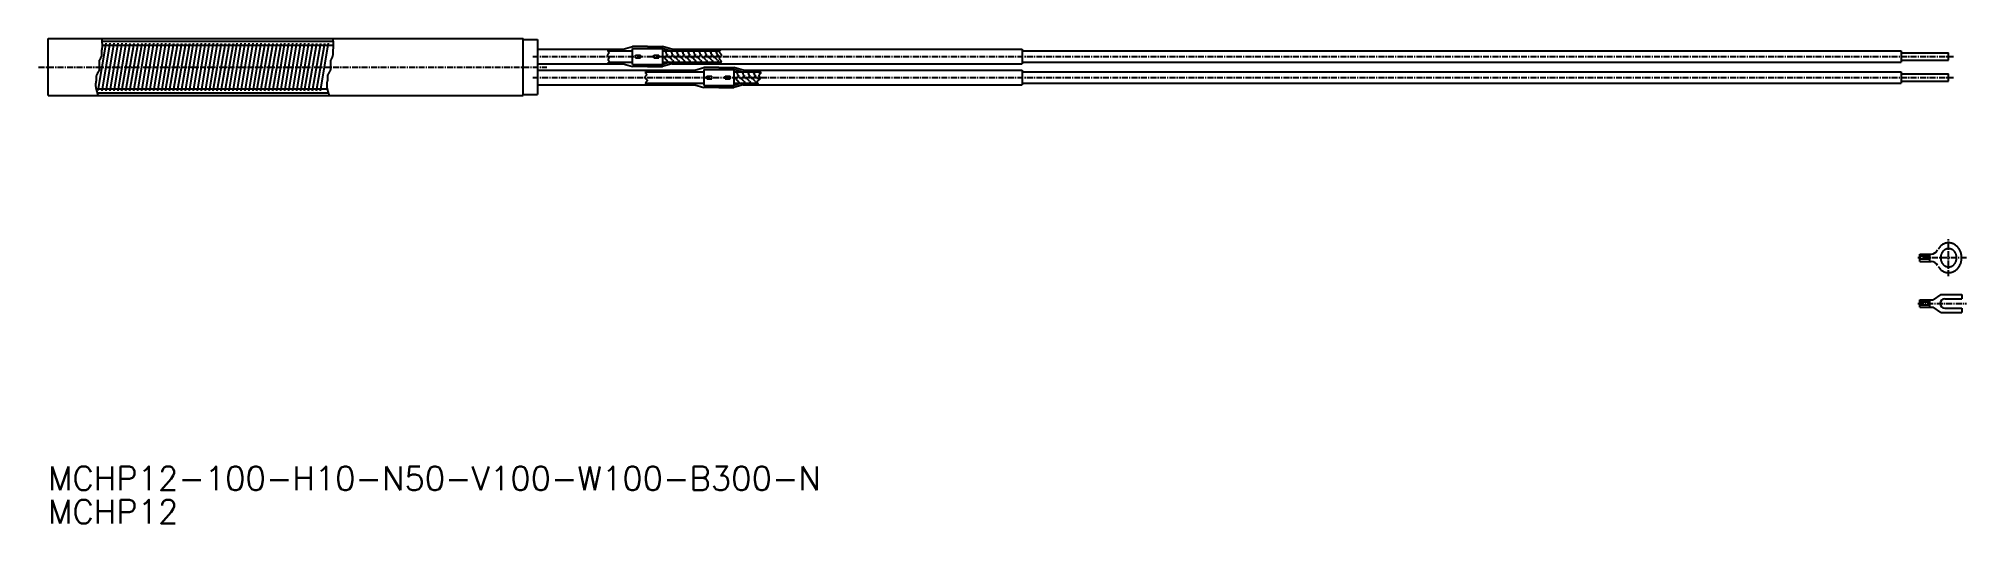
# Model space of a CAD drawing. Extents: x 8 to 414, y 77 to 179.
import ezdxf
from ezdxf.enums import TextEntityAlignment as Align

# ---------------------------------------------------------------- set-up
doc = ezdxf.new("R2010")
doc.units = 0
doc.linetypes.add('CENTER', pattern=[2, 1.25, -0.25, 0.25, -0.25])
doc.layers.get('0').update_dxf_attribs({"linetype": 'CONTINUOUS'})
doc.layers.add('CENTER', color=1, linetype='CENTER')
doc.styles.get("Standard").update_dxf_attribs({"font": 'txt.shx', "bigfont": 'extfont.shx'})

msp = doc.modelspace()

# ---------------------------------------------------------------- linework, layer by layer
at = {"color": 7, "linetype": 'CONTINUOUS'}
for p, q in [((10, 167.48), (10, 179.48)), ((10, 179.48), (110, 179.48)), ((110, 167.48), (110, 179.48)), ((110, 179.26), (113, 179.26)), ((113, 179.26), (113, 167.71)), ((113, 178.26), (113, 168.71)), ((113, 178.26), (113, 168.71)), ((113, 177.26), (113, 169.71)), ((113, 177.24), (131.07, 177.24)), ((131.07, 177.24), (133, 177.79)), ((136.16, 177.79), (133, 177.79)), ((136.16, 177.79), (139.32, 177.79)), ((141.25, 177.24), (139.32, 177.79)), ((141.25, 177.24), (144.35, 177.24)), ((141.25, 177.24), (215, 177.24)), ((215, 177.24), (215, 174.16)), ((215, 176.91), (400, 176.91)), ((215, 174.5), (400, 174.5)), ((400, 176.91), (400, 174.5)), ((400, 176.47), (410, 176.47)), ((400, 174.94), (410, 174.94)), ((410, 174.94), (410, 176.47)), ((113, 174.16), (131.07, 174.16)), ((113, 172.81), (146.1, 172.81)), ((131.07, 174.16), (133, 173.61)), ((136.16, 173.61), (133, 173.61)), ((136.16, 173.61), (139.32, 173.61)), ((141.25, 174.16), (139.32, 173.61)), ((141.25, 174.16), (145.83, 174.16)), ((141.25, 174.16), (215, 174.16)), ((146.1, 172.81), (148.03, 173.36)), ((151.18, 173.36), (148.03, 173.36)), ((151.18, 173.36), (154.34, 173.36)), ((156.27, 172.81), (154.34, 173.36)), ((156.27, 172.81), (157.29, 172.81)), ((156.27, 172.81), (215, 172.81)), ((215, 172.81), (215, 169.73)), ((215, 172.47), (400, 172.47)), ((400, 172.47), (400, 170.06)), ((400, 172.03), (410, 172.03)), ((400, 170.5), (410, 170.5)), ((410, 170.5), (410, 172.03)), ((10, 167.48), (110, 167.48)), ((110, 167.71), (113, 167.71)), ((113, 169.73), (146.1, 169.73)), ((146.1, 169.73), (148.03, 169.18)), ((151.18, 169.18), (148.03, 169.18)), ((151.18, 169.18), (154.34, 169.18)), ((156.27, 169.73), (154.34, 169.18)), ((156.27, 169.73), (156.87, 169.73)), ((156.27, 169.73), (215, 169.73)), ((215, 170.06), (400, 170.06)), ((403.91, 134.08), (406.3, 134.08)), ((403.91, 132.55), (403.91, 134.08)), ((405.97, 134.08), (405.97, 132.55)), ((405.97, 133.64), (403.91, 133.64)), ((405.97, 132.99), (403.91, 132.99)), ((403.91, 132.55), (406.3, 132.55)), ((403.91, 122.92), (403.91, 124.45)), ((403.91, 124.45), (406.75, 124.45)), ((405.97, 124), (403.91, 124)), ((405.97, 123.36), (403.91, 123.36)), ((403.91, 122.92), (406.75, 122.92)), ((405.97, 124.45), (405.97, 122.92)), ((408.32, 125.6), (406.75, 124.45)), ((408.32, 121.76), (406.75, 122.92)), ((408.32, 125.6), (412.74, 125.6)), ((408.32, 121.76), (412.74, 121.76)), ((409.19, 124.66), (412.74, 124.66)), ((409.19, 122.71), (412.74, 122.71)), ((412.74, 125.6), (412.74, 124.66)), ((412.74, 122.71), (412.74, 121.76))]:
    msp.add_line(p, q, dxfattribs=at)
at = {"color": 3, "linetype": 'CONTINUOUS'}
for p, q in [((21.32, 178.92), (69.97, 178.92)), ((20.55, 168.52), (22.26, 178.49)), ((21.37, 178.1), (69.96, 178.1)), ((21.38, 168.49), (23.09, 178.49)), ((22.22, 168.49), (23.93, 178.49)), ((23.05, 168.49), (24.76, 178.49)), ((23.89, 168.49), (25.6, 178.49)), ((24.73, 168.49), (26.43, 178.49)), ((25.56, 168.49), (27.27, 178.49)), ((26.4, 168.49), (28.11, 178.49)), ((27.23, 168.49), (28.94, 178.49)), ((28.07, 168.49), (29.78, 178.49)), ((28.9, 168.49), (30.61, 178.49)), ((29.74, 168.49), (31.45, 178.49)), ((30.57, 168.49), (32.28, 178.49)), ((31.41, 168.49), (33.12, 178.49)), ((32.25, 168.49), (33.96, 178.49)), ((33.08, 168.49), (34.79, 178.49)), ((33.92, 168.49), (35.63, 178.49)), ((34.75, 168.49), (36.46, 178.49)), ((35.59, 168.49), (37.3, 178.49)), ((36.42, 168.49), (38.13, 178.49)), ((37.26, 168.49), (38.97, 178.49)), ((38.1, 168.49), (39.81, 178.49)), ((38.93, 168.49), (40.64, 178.49)), ((39.77, 168.49), (41.48, 178.49)), ((40.6, 168.49), (42.31, 178.49)), ((41.44, 168.49), (43.15, 178.49)), ((42.27, 168.49), (43.98, 178.49)), ((43.11, 168.49), (44.82, 178.49)), ((43.95, 168.49), (45.65, 178.49)), ((44.78, 168.49), (46.49, 178.49)), ((45.62, 168.49), (47.33, 178.49)), ((46.45, 168.49), (48.16, 178.49)), ((47.29, 168.49), (49, 178.49)), ((48.12, 168.49), (49.83, 178.49)), ((48.96, 168.49), (50.67, 178.49)), ((49.8, 168.49), (51.5, 178.49)), ((50.63, 168.49), (52.34, 178.49)), ((51.47, 168.49), (53.18, 178.49)), ((52.3, 168.49), (54.01, 178.49)), ((53.14, 168.49), (54.85, 178.49)), ((53.97, 168.49), (55.68, 178.49)), ((54.81, 168.49), (56.52, 178.49)), ((55.65, 168.49), (57.35, 178.49)), ((56.48, 168.49), (58.19, 178.49)), ((57.32, 168.49), (59.03, 178.49)), ((58.15, 168.49), (59.86, 178.49)), ((58.99, 168.49), (60.7, 178.49)), ((59.82, 168.49), (61.53, 178.49)), ((60.66, 168.49), (62.37, 178.49)), ((61.49, 168.49), (63.2, 178.49)), ((62.33, 168.49), (64.04, 178.49)), ((63.17, 168.49), (64.88, 178.49)), ((64, 168.49), (65.71, 178.49)), ((64.84, 168.49), (66.55, 178.49)), ((65.67, 168.49), (67.38, 178.49)), ((66.51, 168.49), (68.22, 178.49)), ((67.34, 168.49), (69.05, 178.49)), ((127.82, 176.91), (133.03, 176.91)), ((128.02, 177.19), (128.08, 177.24)), ((128.04, 174.5), (133.03, 174.5)), ((133.03, 175.7), (133.03, 177.36)), ((133.03, 177.36), (139.29, 177.36)), ((133.03, 174.04), (133.03, 175.7)), ((133.63, 175.7), (133.63, 176)), ((133.63, 176), (134.66, 176)), ((133.63, 175.4), (133.63, 175.7)), ((133.63, 175.4), (134.66, 175.4)), ((134.66, 175.7), (134.66, 176)), ((134.66, 175.4), (134.66, 175.7)), ((137.5, 175.7), (137.5, 176)), ((137.5, 176), (138.53, 176)), ((137.5, 175.4), (137.5, 175.7)), ((137.5, 175.4), (138.53, 175.4)), ((138.53, 175.7), (138.53, 176)), ((138.53, 175.4), (138.53, 175.7)), ((139.29, 177.36), (139.29, 174.04)), ((140.89, 176.91), (139.29, 177.36)), ((139.29, 176.91), (151.35, 176.91)), ((139.29, 174.5), (151.6, 174.5)), ((140.89, 174.5), (139.29, 174.04)), ((139.3, 175.9), (139.39, 175.56)), ((139.39, 175.56), (139.67, 175.48)), ((139.67, 175.48), (140.39, 176.01)), ((140.51, 174.5), (139.67, 175.48)), ((140.06, 176.71), (139.71, 176.91)), ((140.17, 176.22), (140.06, 176.71)), ((140.48, 175.9), (140.17, 176.22)), ((140.48, 175.9), (140.57, 175.56)), ((140.57, 175.56), (140.85, 175.48)), ((140.85, 175.48), (141.57, 176.01)), ((141.41, 174.94), (140.87, 175.5)), ((141.25, 176.71), (140.9, 176.91)), ((141.35, 176.22), (141.25, 176.71)), ((141.66, 175.9), (141.35, 176.22)), ((141.41, 174.94), (141.61, 174.56)), ((141.55, 174.5), (141.61, 174.56)), ((141.69, 174.5), (141.57, 174.64)), ((141.66, 175.9), (141.75, 175.56)), ((141.75, 175.56), (142.03, 175.48)), ((142.03, 175.48), (142.75, 176.01)), ((142.6, 174.94), (142.05, 175.5)), ((142.43, 176.71), (142.08, 176.91)), ((142.54, 176.22), (142.43, 176.71)), ((142.85, 175.9), (142.54, 176.22)), ((142.6, 174.94), (142.79, 174.56)), ((142.73, 174.5), (142.79, 174.56)), ((142.88, 174.5), (142.75, 174.64)), ((142.84, 175.9), (142.93, 175.56)), ((142.93, 175.56), (143.21, 175.48)), ((143.21, 175.48), (143.94, 176.01)), ((143.78, 174.94), (143.24, 175.5)), ((143.61, 176.71), (143.26, 176.91)), ((143.72, 176.22), (143.61, 176.71)), ((144.03, 175.9), (143.72, 176.22)), ((143.78, 174.94), (143.98, 174.56)), ((143.91, 174.5), (143.98, 174.56)), ((144.06, 174.5), (143.94, 174.64)), ((144.02, 175.9), (144.12, 175.56)), ((144.12, 175.56), (144.39, 175.48)), ((144.39, 175.48), (145.12, 176.01)), ((144.96, 174.94), (144.42, 175.5)), ((144.79, 176.71), (144.44, 176.91)), ((144.9, 176.22), (144.79, 176.71)), ((145.21, 175.9), (144.9, 176.22)), ((144.96, 174.94), (145.16, 174.56)), ((145.09, 174.5), (145.16, 174.56)), ((145.24, 174.5), (145.12, 174.64)), ((145.21, 175.9), (145.3, 175.56)), ((145.3, 175.56), (145.57, 175.48)), ((145.57, 175.48), (146.3, 176.01)), ((146.14, 174.94), (145.6, 175.5)), ((145.97, 176.71), (145.62, 176.91)), ((146.08, 176.22), (145.97, 176.71)), ((146.39, 175.9), (146.08, 176.22)), ((146.14, 174.94), (146.34, 174.56)), ((146.28, 174.5), (146.34, 174.56)), ((146.42, 174.5), (146.3, 174.64)), ((146.39, 175.9), (146.48, 175.56)), ((146.48, 175.56), (146.76, 175.48)), ((146.76, 175.48), (147.48, 176.01)), ((147.32, 174.94), (146.78, 175.5)), ((147.16, 176.71), (146.8, 176.91)), ((147.26, 176.22), (147.16, 176.71)), ((147.57, 175.9), (147.26, 176.22)), ((147.32, 174.94), (147.52, 174.56)), ((147.46, 174.5), (147.52, 174.56)), ((147.6, 174.5), (147.48, 174.64)), ((147.57, 175.9), (147.66, 175.56)), ((147.66, 175.56), (147.94, 175.48)), ((147.94, 175.48), (148.66, 176.01)), ((148.5, 174.94), (147.96, 175.5)), ((148.34, 176.71), (147.99, 176.91)), ((148.44, 176.22), (148.34, 176.71)), ((148.75, 175.9), (148.44, 176.22)), ((148.5, 174.94), (148.7, 174.56)), ((148.64, 174.5), (148.7, 174.56)), ((148.78, 174.5), (148.66, 174.64)), ((148.75, 175.9), (148.84, 175.56)), ((148.84, 175.56), (149.12, 175.48)), ((149.12, 175.48), (149.84, 176.01)), ((149.69, 174.94), (149.14, 175.5)), ((149.52, 176.71), (149.17, 176.91)), ((149.63, 176.22), (149.52, 176.71)), ((149.94, 175.9), (149.63, 176.22)), ((149.69, 174.94), (149.89, 174.56)), ((149.82, 174.5), (149.89, 174.56)), ((149.97, 174.5), (149.85, 174.64)), ((149.93, 175.9), (150.02, 175.56)), ((150.02, 175.56), (150.3, 175.48)), ((150.3, 175.48), (151.03, 176.01)), ((150.87, 174.94), (150.33, 175.5)), ((150.7, 176.71), (150.35, 176.91)), ((150.81, 176.22), (150.7, 176.71)), ((151.42, 175.59), (150.81, 176.22)), ((150.87, 174.94), (151.07, 174.56)), ((151, 174.5), (151.07, 174.56)), ((151.15, 174.5), (151.03, 174.64)), ((151.61, 177.14), (151.76, 177.24)), ((127.66, 174.16), (127.7, 174.19)), ((133.03, 174.04), (139.29, 174.04)), ((135.76, 172.47), (148.05, 172.47)), ((136.1, 172.74), (136.21, 172.81)), ((148.05, 171.27), (148.05, 172.93)), ((148.05, 172.93), (154.32, 172.93)), ((148.05, 169.61), (148.05, 171.27)), ((148.65, 171.27), (148.65, 171.57)), ((148.65, 171.57), (149.68, 171.57)), ((148.65, 170.97), (148.65, 171.27)), ((148.65, 170.97), (149.68, 170.97)), ((149.68, 171.27), (149.68, 171.57)), ((149.68, 170.97), (149.68, 171.27)), ((151.31, 174.16), (151.34, 174.19)), ((152.52, 171.27), (152.52, 171.57)), ((152.52, 171.57), (153.56, 171.57)), ((152.52, 170.97), (152.52, 171.27)), ((152.52, 170.97), (153.56, 170.97)), ((153.56, 171.27), (153.56, 171.57)), ((153.56, 170.97), (153.56, 171.27)), ((155.92, 172.47), (154.32, 172.93)), ((154.32, 172.93), (154.32, 169.61)), ((154.32, 172.47), (159.73, 172.47)), ((154.32, 171.46), (154.41, 171.12)), ((154.41, 171.12), (154.69, 171.05)), ((154.69, 171.05), (155.42, 171.58)), ((155.54, 170.06), (154.69, 171.05)), ((155.09, 172.27), (154.74, 172.47)), ((155.2, 171.78), (155.09, 172.27)), ((155.51, 171.47), (155.2, 171.78)), ((155.5, 171.46), (155.6, 171.12)), ((155.6, 171.12), (155.87, 171.05)), ((155.87, 171.05), (156.6, 171.58)), ((156.44, 170.51), (155.9, 171.07)), ((156.27, 172.27), (155.92, 172.47)), ((156.38, 171.78), (156.27, 172.27)), ((156.69, 171.47), (156.38, 171.78)), ((156.44, 170.51), (156.64, 170.13)), ((156.69, 171.46), (156.78, 171.12)), ((156.78, 171.12), (157.05, 171.05)), ((157.05, 171.05), (157.78, 171.58)), ((157.62, 170.51), (157.08, 171.07)), ((157.45, 172.27), (157.1, 172.47)), ((157.56, 171.78), (157.45, 172.27)), ((157.87, 171.47), (157.56, 171.78)), ((157.62, 170.51), (157.82, 170.13)), ((157.87, 171.46), (157.96, 171.12)), ((157.96, 171.12), (158.24, 171.05)), ((158.24, 171.05), (158.96, 171.58)), ((158.8, 170.51), (158.26, 171.07)), ((158.64, 172.27), (158.28, 172.47)), ((158.74, 171.78), (158.64, 172.27)), ((159.05, 171.47), (158.74, 171.78)), ((158.8, 170.51), (159, 170.13)), ((159.05, 171.46), (159.14, 171.12)), ((159.14, 171.12), (159.42, 171.05)), ((159.42, 171.05), (159.76, 171.3)), ((159.66, 170.84), (159.44, 171.07)), ((159.82, 172.27), (159.47, 172.47)), ((159.71, 172.72), (159.63, 172.81)), ((159.73, 172.47), (159.89, 172.47)), ((159.87, 172.04), (159.82, 172.27)), ((20.1, 168.87), (68.75, 168.87)), ((20.35, 168.05), (68.98, 168.05)), ((135.76, 170.06), (148.05, 170.06)), ((135.89, 169.73), (135.86, 169.79)), ((148.05, 169.61), (154.32, 169.61)), ((155.92, 170.06), (154.32, 169.61)), ((154.32, 170.06), (159.32, 170.06)), ((156.57, 170.06), (156.64, 170.13)), ((156.72, 170.06), (156.6, 170.2)), ((157.76, 170.06), (157.82, 170.13)), ((157.9, 170.06), (157.78, 170.2)), ((158.94, 170.06), (159, 170.13)), ((159.08, 170.06), (158.96, 170.2)), ((159.47, 169.86), (159.61, 169.71))]:
    msp.add_line(p, q, dxfattribs=at)
at = {"color": 3, "linetype": 'CONTINUOUS', "flags": 128}
for points in [[(128.02, 177.19), (127.99, 177.16), (127.96, 177.14), (127.93, 177.12), (127.91, 177.09), (127.88, 177.07), (127.86, 177.04), (127.85, 177.01), (127.83, 176.99), (127.82, 176.96), (127.82, 176.93), (127.82, 176.89), (127.83, 176.84), (127.85, 176.79), (127.87, 176.74), (127.9, 176.69), (127.93, 176.63), (127.96, 176.58), (127.98, 176.53), (127.99, 176.48), (127.99, 176.43), (127.97, 176.38), (127.95, 176.32), (127.91, 176.28), (127.87, 176.23), (127.83, 176.18), (127.79, 176.13), (127.75, 176.08), (127.72, 176.04), (127.7, 175.99), (127.7, 175.95), (127.71, 175.9), (127.74, 175.85), (127.78, 175.8), (127.83, 175.76), (127.88, 175.71), (127.93, 175.66), (127.98, 175.61), (128.02, 175.56), (128.05, 175.51), (128.06, 175.45), (128.05, 175.41), (128.03, 175.37), (128.01, 175.33), (127.98, 175.29), (127.95, 175.24), (127.92, 175.2), (127.9, 175.16), (127.87, 175.11), (127.86, 175.07), (127.86, 175.03), (127.86, 174.99), (127.88, 174.95), (127.9, 174.92), (127.92, 174.88), (127.95, 174.84), (127.98, 174.81), (128.01, 174.77), (128.03, 174.74), (128.05, 174.7), (128.07, 174.67), (128.08, 174.62), (128.07, 174.57), (128.05, 174.52), (128.02, 174.47), (127.98, 174.42), (127.94, 174.38), (127.88, 174.33), (127.82, 174.28), (127.76, 174.24), (127.7, 174.19)], [(151.61, 177.14), (151.56, 177.09), (151.51, 177.05), (151.46, 177.01), (151.41, 176.97), (151.37, 176.92), (151.33, 176.88), (151.3, 176.84), (151.28, 176.79), (151.26, 176.75), (151.26, 176.7), (151.28, 176.63), (151.31, 176.56), (151.36, 176.49), (151.42, 176.42), (151.49, 176.35), (151.55, 176.28), (151.61, 176.21), (151.65, 176.14), (151.69, 176.06), (151.7, 175.99), (151.68, 175.92), (151.65, 175.86), (151.6, 175.79), (151.54, 175.72), (151.48, 175.65), (151.41, 175.58), (151.35, 175.52), (151.31, 175.45), (151.27, 175.38), (151.26, 175.31), (151.27, 175.25), (151.29, 175.18), (151.33, 175.12), (151.38, 175.05), (151.44, 174.98), (151.49, 174.92), (151.55, 174.85), (151.59, 174.79), (151.62, 174.72), (151.64, 174.66), (151.64, 174.61), (151.63, 174.56), (151.61, 174.52), (151.59, 174.47), (151.56, 174.42), (151.52, 174.38), (151.48, 174.33), (151.44, 174.28), (151.39, 174.24), (151.34, 174.19)], [(136.1, 172.74), (136.04, 172.71), (135.99, 172.67), (135.94, 172.64), (135.89, 172.6), (135.84, 172.57), (135.8, 172.53), (135.77, 172.49), (135.75, 172.45), (135.73, 172.41), (135.73, 172.37), (135.73, 172.32), (135.75, 172.27), (135.77, 172.22), (135.8, 172.17), (135.83, 172.12), (135.86, 172.07), (135.89, 172.01), (135.91, 171.96), (135.92, 171.91), (135.93, 171.86), (135.91, 171.8), (135.89, 171.75), (135.85, 171.69), (135.8, 171.64), (135.76, 171.59), (135.71, 171.54), (135.66, 171.48), (135.63, 171.43), (135.6, 171.38), (135.59, 171.33), (135.6, 171.26), (135.63, 171.2), (135.69, 171.13), (135.76, 171.06), (135.83, 170.99), (135.91, 170.92), (135.97, 170.85), (136.03, 170.78), (136.07, 170.72), (136.08, 170.65), (136.07, 170.6), (136.05, 170.56), (136.02, 170.52), (135.98, 170.47), (135.94, 170.43), (135.9, 170.39), (135.86, 170.34), (135.83, 170.29), (135.8, 170.25), (135.78, 170.2), (135.77, 170.16), (135.76, 170.12), (135.76, 170.08), (135.77, 170.04), (135.78, 170), (135.79, 169.96), (135.81, 169.91), (135.83, 169.87), (135.84, 169.83), (135.86, 169.79)], [(159.71, 172.72), (159.75, 172.66), (159.8, 172.61), (159.84, 172.55), (159.88, 172.49), (159.91, 172.43), (159.93, 172.38), (159.95, 172.32), (159.96, 172.27), (159.96, 172.22), (159.95, 172.17), (159.92, 172.12), (159.89, 172.07), (159.85, 172.02), (159.81, 171.98), (159.76, 171.93), (159.72, 171.88), (159.68, 171.84), (159.64, 171.79), (159.62, 171.74), (159.6, 171.69), (159.6, 171.64), (159.61, 171.58), (159.64, 171.53), (159.66, 171.47), (159.7, 171.41), (159.73, 171.35), (159.76, 171.3), (159.79, 171.24), (159.81, 171.19), (159.81, 171.13), (159.8, 171.04), (159.77, 170.96), (159.7, 170.88), (159.63, 170.8), (159.55, 170.73), (159.46, 170.65), (159.38, 170.57), (159.31, 170.5), (159.26, 170.42), (159.23, 170.34), (159.23, 170.29), (159.24, 170.25), (159.25, 170.2), (159.27, 170.15), (159.29, 170.1), (159.32, 170.06), (159.36, 170.01), (159.39, 169.96), (159.43, 169.91), (159.47, 169.86)]]:
    msp.add_lwpolyline(points, dxfattribs=at)
at = {"color": 3, "linetype": 'CONTINUOUS'}
for points in [[(21.26, 179.48, 0), (21.26, 179.44, 0), (21.27, 179.39, 0), (21.27, 179.35, 0), (21.28, 179.31, 0), (21.28, 179.26, 0), (21.29, 179.22, 0), (21.29, 179.17, 0), (21.3, 179.13, 0), (21.3, 179.08, 0), (21.31, 179.04, 0), (21.31, 178.99, 0), (21.32, 178.95, 0), (21.32, 178.9, 0), (21.33, 178.86, 0), (21.33, 178.81, 0), (21.33, 178.77, 0), (21.34, 178.72, 0), (21.34, 178.68, 0), (21.35, 178.64, 0), (21.35, 178.59, 0), (21.35, 178.55, 0), (21.35, 178.5, 0), (21.36, 178.46, 0), (21.36, 178.41, 0), (21.36, 178.37, 0), (21.36, 178.33, 0), (21.37, 178.28, 0), (21.37, 178.24, 0), (21.37, 178.19, 0), (21.37, 178.15, 0), (21.37, 178.11, 0), (21.37, 178.06, 0), (21.37, 178.02, 0), (21.37, 177.97, 0), (21.37, 177.93, 0), (21.37, 177.89, 0), (21.37, 177.84, 0), (21.37, 177.8, 0), (21.37, 177.76, 0), (21.36, 177.71, 0), (21.36, 177.67, 0), (21.36, 177.63, 0), (21.36, 177.58, 0), (21.35, 177.54, 0), (21.35, 177.5, 0), (21.34, 177.46, 0), (21.34, 177.41, 0), (21.33, 177.37, 0), (21.33, 177.33, 0), (21.32, 177.29, 0), (21.32, 177.24, 0), (21.31, 177.2, 0), (21.3, 177.16, 0), (21.29, 177.12, 0), (21.28, 177.08, 0), (21.28, 176.03, 0), (21.27, 175.99, 0), (21.26, 175.95, 0), (21.25, 175.91, 0), (21.23, 175.87, 0), (21.22, 175.83, 0), (21.21, 175.79, 0), (21.2, 175.75, 0), (21.18, 175.7, 0), (21.17, 175.66, 0), (21.16, 175.62, 0), (21.14, 175.58, 0), (21.13, 175.54, 0), (21.11, 175.5, 0), (21.09, 175.46, 0), (21.07, 175.42, 0), (21.06, 175.38, 0), (21.04, 175.34, 0), (21.02, 175.3, 0), (21, 175.26, 0), (20.98, 175.22, 0), (20.96, 175.19, 0), (20.94, 175.15, 0), (20.92, 175.11, 0), (20.9, 175.07, 0), (20.88, 175.03, 0), (20.86, 174.99, 0), (20.84, 174.95, 0), (20.82, 174.91, 0), (20.79, 174.87, 0), (20.77, 172.83, 0), (20.75, 172.8, 0), (20.73, 172.76, 0), (20.71, 172.72, 0), (20.68, 172.68, 0), (20.66, 172.64, 0), (20.64, 172.6, 0), (20.62, 172.56, 0), (20.6, 172.53, 0), (20.57, 172.49, 0), (20.55, 172.45, 0), (20.53, 172.41, 0), (20.51, 172.37, 0), (20.49, 172.33, 0), (20.46, 172.29, 0), (20.44, 172.26, 0), (20.42, 172.22, 0), (20.4, 172.18, 0), (20.38, 172.14, 0), (20.36, 172.1, 0), (20.34, 172.06, 0), (20.32, 172.02, 0), (20.3, 171.99, 0), (20.28, 171.95, 0), (20.26, 171.91, 0), (20.25, 171.87, 0), (20.23, 171.83, 0), (20.21, 171.79, 0), (20.2, 171.75, 0), (20.18, 171.71, 0), (20.16, 171.67, 0), (20.15, 171.63, 0), (20.13, 170.59, 0), (20.12, 170.55, 0), (20.11, 170.52, 0), (20.1, 170.48, 0), (20.08, 170.44, 0), (20.07, 170.4, 0), (20.06, 170.36, 0), (20.05, 170.32, 0), (20.04, 170.27, 0), (20.04, 170.23, 0), (20.03, 170.19, 0), (20.02, 170.15, 0), (20.02, 170.11, 0), (20.01, 170.07, 0), (20.01, 170.03, 0), (20, 169.99, 0), (20, 169.95, 0), (20, 169.91, 0), (19.99, 169.87, 0), (19.99, 169.82, 0), (19.99, 169.78, 0), (19.99, 169.74, 0), (19.99, 169.7, 0), (19.99, 169.66, 0), (19.99, 169.61, 0), (20, 169.57, 0), (20, 169.53, 0), (20, 169.49, 0), (20.01, 169.45, 0), (20.01, 169.4, 0), (20.01, 169.36, 0), (20.02, 169.32, 0), (20.02, 169.28, 0), (20.03, 169.23, 0), (20.04, 169.19, 0), (20.04, 169.15, 0), (20.05, 169.1, 0), (20.06, 169.06, 0), (20.07, 169.02, 0), (20.08, 168.98, 0), (20.09, 168.93, 0), (20.09, 168.89, 0), (20.1, 168.85, 0), (20.11, 168.8, 0), (20.12, 168.76, 0), (20.14, 168.72, 0), (20.15, 168.67, 0), (20.16, 168.63, 0), (20.17, 168.58, 0), (20.18, 168.54, 0), (20.19, 168.5, 0), (20.21, 168.45, 0), (20.22, 168.41, 0), (20.23, 168.37, 0), (20.24, 168.32, 0), (20.26, 168.28, 0), (20.27, 168.23, 0), (20.29, 168.19, 0), (20.3, 168.15, 0), (20.31, 168.1, 0), (20.33, 168.06, 0), (20.34, 168.01, 0), (20.36, 167.97, 0), (20.37, 167.93, 0), (20.39, 167.88, 0), (20.4, 167.84, 0), (20.42, 167.79, 0), (20.43, 167.75, 0), (20.45, 167.71, 0), (20.46, 167.66, 0), (20.48, 167.62, 0), (20.49, 167.57, 0), (20.51, 167.53, 0), (20.52, 167.48, 0)], [(69.91, 179.48, 0), (69.91, 179.44, 0), (69.92, 179.39, 0), (69.92, 179.35, 0), (69.93, 179.31, 0), (69.93, 179.26, 0), (69.94, 179.22, 0), (69.94, 179.17, 0), (69.95, 179.13, 0), (69.95, 179.08, 0), (69.95, 179.04, 0), (69.96, 178.99, 0), (69.96, 178.95, 0), (69.97, 178.9, 0), (69.97, 178.86, 0), (69.98, 178.81, 0), (69.98, 178.77, 0), (69.98, 178.72, 0), (69.99, 178.68, 0), (69.99, 178.64, 0), (70, 178.59, 0), (70, 178.55, 0), (70, 178.5, 0), (70, 178.46, 0), (70.01, 178.41, 0), (70.01, 178.37, 0), (70.01, 178.33, 0), (70.01, 178.28, 0), (70.01, 178.24, 0), (70.02, 178.19, 0), (70.02, 178.15, 0), (70.02, 178.11, 0), (70.02, 178.06, 0), (70.02, 178.02, 0), (70.02, 177.97, 0), (70.02, 177.93, 0), (70.02, 177.89, 0), (70.02, 177.84, 0), (70.02, 177.8, 0), (70.01, 177.76, 0), (70.01, 177.71, 0), (70.01, 177.67, 0), (70.01, 177.63, 0), (70, 177.58, 0), (70, 177.54, 0), (70, 177.5, 0), (69.99, 177.46, 0), (69.99, 177.41, 0), (69.98, 177.37, 0), (69.98, 177.33, 0), (69.97, 177.29, 0), (69.96, 177.24, 0), (69.96, 177.2, 0), (69.95, 177.16, 0), (69.94, 177.12, 0), (69.93, 177.08, 0), (69.92, 176.03, 0), (69.91, 175.99, 0), (69.9, 175.95, 0), (69.89, 175.91, 0), (69.88, 175.87, 0), (69.87, 175.83, 0), (69.86, 175.79, 0), (69.84, 175.75, 0), (69.83, 175.7, 0), (69.82, 175.66, 0), (69.8, 175.62, 0), (69.79, 175.58, 0), (69.77, 175.54, 0), (69.76, 175.5, 0), (69.74, 175.46, 0), (69.72, 175.42, 0), (69.7, 175.38, 0), (69.69, 175.34, 0), (69.67, 175.3, 0), (69.65, 175.26, 0), (69.63, 175.22, 0), (69.61, 175.19, 0), (69.59, 175.15, 0), (69.57, 175.11, 0), (69.55, 175.07, 0), (69.53, 175.03, 0), (69.51, 174.99, 0), (69.48, 174.95, 0), (69.46, 174.91, 0), (69.44, 174.87, 0), (69.42, 172.83, 0), (69.4, 172.8, 0), (69.38, 172.76, 0), (69.35, 172.72, 0), (69.33, 172.68, 0), (69.31, 172.64, 0), (69.29, 172.6, 0), (69.26, 172.56, 0), (69.24, 172.53, 0), (69.22, 172.49, 0), (69.2, 172.45, 0), (69.18, 172.41, 0), (69.16, 172.37, 0), (69.13, 172.33, 0), (69.11, 172.29, 0), (69.09, 172.26, 0), (69.07, 172.22, 0), (69.05, 172.18, 0), (69.03, 172.14, 0), (69.01, 172.1, 0), (68.99, 172.06, 0), (68.97, 172.02, 0), (68.95, 171.99, 0), (68.93, 171.95, 0), (68.91, 171.91, 0), (68.89, 171.87, 0), (68.88, 171.83, 0), (68.86, 171.79, 0), (68.84, 171.75, 0), (68.83, 171.71, 0), (68.81, 171.67, 0), (68.8, 171.63, 0), (68.78, 170.59, 0), (68.77, 170.55, 0), (68.76, 170.52, 0), (68.74, 170.48, 0), (68.73, 170.44, 0), (68.72, 170.4, 0), (68.71, 170.36, 0), (68.7, 170.32, 0), (68.69, 170.27, 0), (68.68, 170.23, 0), (68.67, 170.19, 0), (68.67, 170.15, 0), (68.66, 170.11, 0), (68.66, 170.07, 0), (68.65, 170.03, 0), (68.65, 169.99, 0), (68.64, 169.95, 0), (68.64, 169.91, 0), (68.64, 169.87, 0), (68.64, 169.82, 0), (68.64, 169.78, 0), (68.64, 169.74, 0), (68.64, 169.7, 0), (68.64, 169.66, 0), (68.64, 169.61, 0), (68.64, 169.57, 0), (68.64, 169.53, 0), (68.65, 169.49, 0), (68.65, 169.45, 0), (68.66, 169.4, 0), (68.66, 169.36, 0), (68.67, 169.32, 0), (68.67, 169.28, 0), (68.68, 169.23, 0), (68.68, 169.19, 0), (68.69, 169.15, 0), (68.7, 169.1, 0), (68.71, 169.06, 0), (68.71, 169.02, 0), (68.72, 168.98, 0), (68.73, 168.93, 0), (68.74, 168.89, 0), (68.75, 168.85, 0), (68.76, 168.8, 0), (68.77, 168.76, 0), (68.78, 168.72, 0), (68.79, 168.67, 0), (68.8, 168.63, 0), (68.82, 168.58, 0), (68.83, 168.54, 0), (68.84, 168.5, 0), (68.85, 168.45, 0), (68.86, 168.41, 0), (68.88, 168.37, 0), (68.89, 168.32, 0), (68.91, 168.28, 0), (68.92, 168.23, 0), (68.93, 168.19, 0), (68.95, 168.15, 0), (68.96, 168.1, 0), (68.97, 168.06, 0), (68.99, 168.01, 0), (69, 167.97, 0), (69.02, 167.93, 0), (69.03, 167.88, 0), (69.05, 167.84, 0), (69.06, 167.79, 0), (69.08, 167.75, 0), (69.09, 167.71, 0), (69.11, 167.66, 0), (69.12, 167.62, 0), (69.14, 167.57, 0), (69.15, 167.53, 0), (69.17, 167.48, 0)]]:
    msp.add_polyline3d(points, dxfattribs=at)
at = {"color": 7, "linetype": 'CONTINUOUS'}
for points in [[(407.76, 131.5, 0), (407.83, 131.4, 0), (407.9, 131.31, 0), (407.97, 131.21, 0), (408.04, 131.12, 0), (408.12, 131.04, 0), (408.2, 130.95, 0), (408.28, 130.87, 0), (408.37, 130.8, 0), (408.45, 130.73, 0), (408.54, 130.66, 0), (408.64, 130.59, 0), (408.73, 130.53, 0), (408.83, 130.48, 0), (408.93, 130.43, 0), (409.03, 130.38, 0), (409.13, 130.34, 0), (409.23, 130.3, 0), (409.34, 130.27, 0), (409.44, 130.24, 0), (409.55, 130.22, 0), (409.65, 130.2, 0), (409.76, 130.19, 0), (409.87, 130.18, 0), (409.98, 130.18, 0), (410.09, 130.18, 0), (410.19, 130.18, 0), (410.3, 130.2, 0), (410.41, 130.21, 0), (410.51, 130.23, 0), (410.62, 130.26, 0), (410.73, 130.29, 0), (410.83, 130.32, 0), (410.93, 130.36, 0), (411.03, 130.41, 0), (411.13, 130.46, 0), (411.23, 130.51, 0), (411.32, 130.57, 0), (411.42, 130.63, 0), (411.51, 130.7, 0), (411.6, 130.77, 0), (411.68, 130.84, 0), (411.77, 130.92, 0), (411.85, 131, 0), (411.93, 131.09, 0), (412, 131.18, 0), (412.07, 131.27, 0), (412.14, 131.36, 0), (412.21, 131.46, 0), (412.27, 131.56, 0), (412.33, 131.67, 0), (412.38, 131.77, 0), (412.44, 131.88, 0), (412.48, 131.99, 0), (412.53, 132.11, 0), (412.57, 132.22, 0), (412.6, 132.34, 0), (412.63, 132.46, 0), (412.66, 132.58, 0), (412.68, 132.7, 0), (412.7, 132.82, 0), (412.72, 132.94, 0), (412.73, 133.07, 0), (412.74, 133.19, 0), (412.74, 133.32, 0), (412.74, 133.44, 0), (412.73, 133.56, 0), (412.72, 133.69, 0), (412.7, 133.81, 0), (412.68, 133.93, 0), (412.66, 134.05, 0), (412.63, 134.17, 0), (412.6, 134.29, 0), (412.57, 134.41, 0), (412.53, 134.52, 0), (412.48, 134.64, 0), (412.44, 134.75, 0), (412.38, 134.86, 0), (412.33, 134.96, 0), (412.27, 135.07, 0), (412.21, 135.17, 0), (412.14, 135.27, 0), (412.07, 135.36, 0), (412, 135.45, 0), (411.93, 135.54, 0), (411.85, 135.63, 0), (411.77, 135.71, 0), (411.68, 135.79, 0), (411.6, 135.86, 0), (411.51, 135.93, 0), (411.42, 136, 0), (411.32, 136.06, 0), (411.23, 136.12, 0), (411.13, 136.17, 0), (411.03, 136.22, 0), (410.93, 136.27, 0), (410.83, 136.31, 0), (410.73, 136.34, 0), (410.62, 136.37, 0), (410.51, 136.4, 0), (410.41, 136.42, 0), (410.3, 136.43, 0), (410.19, 136.45, 0), (410.09, 136.45, 0), (409.98, 136.45, 0), (409.87, 136.45, 0), (409.76, 136.44, 0), (409.65, 136.43, 0), (409.55, 136.41, 0), (409.44, 136.39, 0), (409.34, 136.36, 0), (409.23, 136.33, 0), (409.13, 136.29, 0), (409.03, 136.25, 0), (408.93, 136.2, 0), (408.83, 136.15, 0), (408.73, 136.1, 0), (408.64, 136.04, 0), (408.54, 135.97, 0), (408.45, 135.91, 0), (408.37, 135.83, 0), (408.28, 135.76, 0), (408.2, 135.68, 0), (408.12, 135.59, 0), (408.04, 135.51, 0), (407.97, 135.42, 0), (407.9, 135.32, 0), (407.83, 135.23, 0), (407.76, 135.13, 0)], [(410, 131.39, 0), (410.08, 131.39, 0), (410.16, 131.4, 0), (410.25, 131.41, 0), (410.33, 131.43, 0), (410.41, 131.45, 0), (410.49, 131.47, 0), (410.56, 131.5, 0), (410.64, 131.54, 0), (410.72, 131.58, 0), (410.79, 131.62, 0), (410.86, 131.67, 0), (410.93, 131.72, 0), (411, 131.77, 0), (411.06, 131.83, 0), (411.13, 131.89, 0), (411.19, 131.96, 0), (411.24, 132.02, 0), (411.3, 132.1, 0), (411.35, 132.17, 0), (411.39, 132.25, 0), (411.44, 132.33, 0), (411.48, 132.41, 0), (411.52, 132.49, 0), (411.55, 132.58, 0), (411.58, 132.67, 0), (411.6, 132.76, 0), (411.63, 132.85, 0), (411.64, 132.94, 0), (411.66, 133.03, 0), (411.67, 133.13, 0), (411.68, 133.22, 0), (411.68, 133.32, 0), (411.68, 133.41, 0), (411.67, 133.5, 0), (411.66, 133.6, 0), (411.64, 133.69, 0), (411.63, 133.78, 0), (411.6, 133.87, 0), (411.58, 133.96, 0), (411.55, 134.05, 0), (411.52, 134.14, 0), (411.48, 134.22, 0), (411.44, 134.3, 0), (411.39, 134.38, 0), (411.35, 134.46, 0), (411.3, 134.54, 0), (411.24, 134.61, 0), (411.19, 134.68, 0), (411.13, 134.74, 0), (411.06, 134.8, 0), (411, 134.86, 0), (410.93, 134.91, 0), (410.86, 134.96, 0), (410.79, 135.01, 0), (410.72, 135.05, 0), (410.64, 135.09, 0), (410.56, 135.13, 0), (410.49, 135.16, 0), (410.41, 135.18, 0), (410.33, 135.2, 0), (410.25, 135.22, 0), (410.16, 135.23, 0), (410.08, 135.24, 0), (410, 135.24, 0), (409.92, 135.24, 0), (409.84, 135.23, 0), (409.75, 135.22, 0), (409.67, 135.2, 0), (409.59, 135.18, 0), (409.51, 135.16, 0), (409.43, 135.13, 0), (409.36, 135.09, 0), (409.28, 135.05, 0), (409.21, 135.01, 0), (409.14, 134.96, 0), (409.07, 134.91, 0), (409, 134.86, 0), (408.94, 134.8, 0), (408.87, 134.74, 0), (408.81, 134.68, 0), (408.76, 134.61, 0), (408.7, 134.54, 0), (408.65, 134.46, 0), (408.6, 134.38, 0), (408.56, 134.3, 0), (408.52, 134.22, 0), (408.48, 134.14, 0), (408.45, 134.05, 0), (408.42, 133.96, 0), (408.39, 133.87, 0), (408.37, 133.78, 0), (408.35, 133.69, 0), (408.34, 133.6, 0), (408.33, 133.5, 0), (408.32, 133.41, 0), (408.32, 133.32, 0), (408.32, 133.22, 0), (408.33, 133.13, 0), (408.34, 133.03, 0), (408.35, 132.94, 0), (408.37, 132.85, 0), (408.39, 132.76, 0), (408.42, 132.67, 0), (408.45, 132.58, 0), (408.48, 132.49, 0), (408.52, 132.41, 0), (408.56, 132.33, 0), (408.6, 132.25, 0), (408.65, 132.17, 0), (408.7, 132.1, 0), (408.76, 132.02, 0), (408.81, 131.96, 0), (408.87, 131.89, 0), (408.94, 131.83, 0), (409, 131.77, 0), (409.07, 131.72, 0), (409.14, 131.67, 0), (409.21, 131.62, 0), (409.28, 131.58, 0), (409.36, 131.54, 0), (409.43, 131.5, 0), (409.51, 131.47, 0), (409.59, 131.45, 0), (409.67, 131.43, 0), (409.75, 131.41, 0), (409.84, 131.4, 0), (409.92, 131.39, 0), (410, 131.39, 0)]]:
    msp.add_polyline3d(points, dxfattribs=at)
for centre, radius, start, end in [((406.29, 135.59), 1.51, 270.2379, 335.3711), ((406.29, 131.04), 1.51, 24.6289, 89.7621), ((409.19, 123.68), 0.976, 90, 270)]:
    msp.add_arc(centre, radius, start, end, dxfattribs=at)
at = {"layer": 'CENTER', "color": 1, "linetype": 'CENTER'}
for p, q in [((112, 175.7), (411, 175.7)), ((8, 173.48), (115, 173.48)), ((112, 171.27), (411, 171.27)), ((410, 129.46), (410, 137.43)), ((413.74, 133.32), (403.51, 133.32)), ((403.51, 123.68), (413.74, 123.68))]:
    msp.add_line(p, q, dxfattribs=at)

# ---------------------------------------------------------------- texts
at = {"color": 7, "linetype": 'CONTINUOUS'}
for s, p in [('MCHP12-100-H10-N50-V100-W100-B300-N', (10, 86.86)), ('MCHP12', (10, 79.86))]:
    msp.add_text(s, height=5, dxfattribs=at).set_placement(p, align=Align.MIDDLE_LEFT)

doc.saveas('drawing.dxf')
